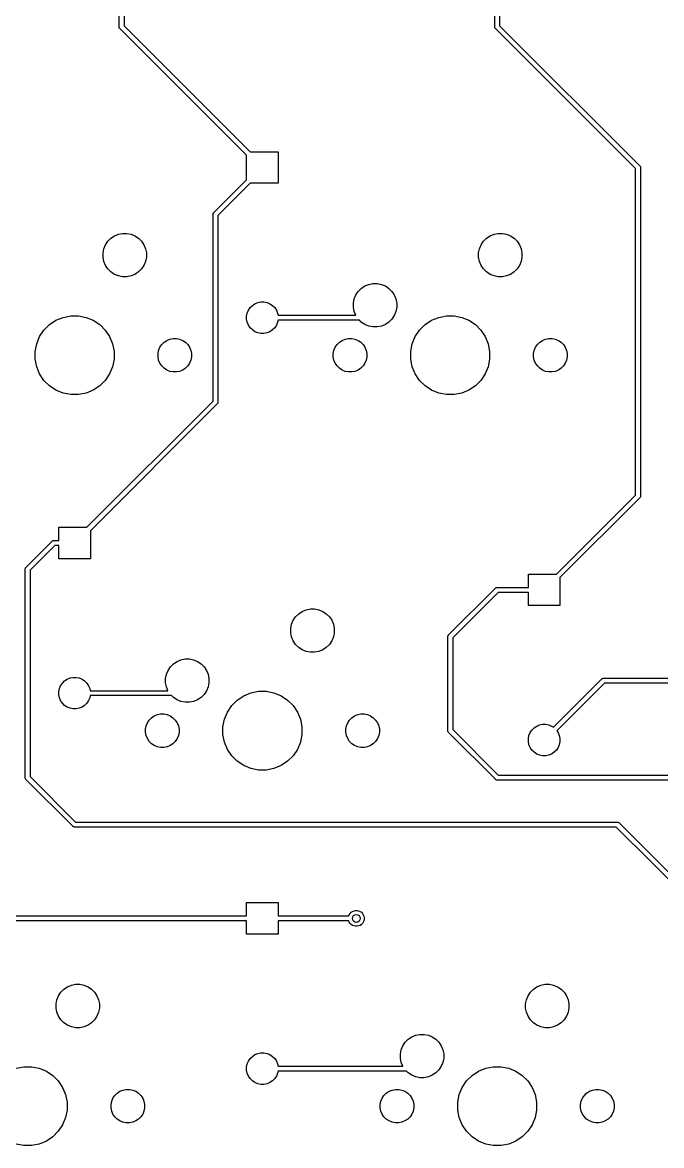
# Model space of a CAD drawing. Extents: x 0.4 to 33.6, y -21.6 to -0.4.
# Drawn here: x 9.083 to 10.359, y -5.235 to -2.991 of the extents above; entities that cross this region are included whole.
import ezdxf

# ---------------------------------------------------------------- set-up
doc = ezdxf.new("R2010")
doc.units = 0
doc.header["$MEASUREMENT"] = 0
doc.layers.add('BLACK', color=7, linetype='CONTINUOUS')

msp = doc.modelspace()

# ---------------------------------------------------------------- linework, layer by layer
at = {"layer": 'BLACK', "linetype": 'CONTINUOUS'}
for p, q in [((9.27633, -2.99976), (9.27633, -2.62524)), ((9.28617, -2.62704), (9.28617, -2.99796)), ((10.0263, -2.99976), (10.0263, -2.62524)), ((10.0362, -2.62704), (10.0362, -2.99796)), ((9.2763, -3), (9.27633, -2.99976)), ((9.2764, -3.00096), (9.2763, -3)), ((9.27668, -3.00189), (9.2764, -3.00096)), ((9.27714, -3.00275), (9.27668, -3.00189)), ((9.2776, -3.00331), (9.27714, -3.00275)), ((9.27775, -3.0035), (9.2776, -3.00331)), ((9.27794, -3.00365), (9.27775, -3.0035)), ((9.531, -3.25671), (9.27794, -3.00365)), ((9.28617, -2.99796), (9.53796, -3.24975)), ((10.0263, -3), (10.0263, -2.99976)), ((10.0264, -3.00096), (10.0263, -3)), ((10.0267, -3.00189), (10.0264, -3.00096)), ((10.0271, -3.00275), (10.0267, -3.00189)), ((10.0276, -3.00331), (10.0271, -3.00275)), ((10.0278, -3.0035), (10.0276, -3.00331)), ((10.0279, -3.00365), (10.0278, -3.0035)), ((10.3076, -3.28329), (10.0279, -3.00365)), ((10.0362, -2.99796), (10.3158, -3.2776)), ((9.53796, -3.24975), (9.594, -3.24975)), ((9.594, -3.24975), (9.594, -3.31275)), ((9.531, -3.30579), (9.531, -3.25671)), ((10.3076, -3.93546), (10.3076, -3.28329)), ((10.3158, -3.2776), (10.316, -3.27775)), ((10.316, -3.27775), (10.3162, -3.27794)), ((10.3162, -3.27794), (10.3162, -3.27794)), ((10.3162, -3.27794), (10.3166, -3.2785)), ((10.3166, -3.2785), (10.3171, -3.27936)), ((10.3171, -3.27936), (10.3174, -3.28029)), ((10.3174, -3.28029), (10.3174, -3.28101)), ((10.3174, -3.28101), (10.3174, -3.28101)), ((10.3174, -3.28101), (10.3174, -3.28125)), ((10.3174, -3.28125), (10.3174, -3.28149)), ((10.3174, -3.28149), (10.3174, -3.93726)), ((9.46544, -3.37135), (9.531, -3.30579)), ((9.53796, -3.31275), (9.47367, -3.37704)), ((9.594, -3.31275), (9.53796, -3.31275)), ((9.4638, -3.375), (9.4639, -3.37404)), ((9.46383, -3.37524), (9.4638, -3.375)), ((9.46383, -3.74796), (9.46383, -3.37524)), ((9.4639, -3.37404), (9.46418, -3.37311)), ((9.46418, -3.37311), (9.46464, -3.37225)), ((9.46464, -3.37225), (9.4651, -3.37169)), ((9.4651, -3.37169), (9.46525, -3.3715)), ((9.4651, -3.37169), (9.4651, -3.37169)), ((9.46525, -3.3715), (9.46544, -3.37135)), ((9.47367, -3.37704), (9.47367, -3.74976)), ((9.24912, -3.43574), (9.25386, -3.42864)), ((9.25386, -3.42864), (9.25989, -3.42261)), ((9.25989, -3.42261), (9.26699, -3.41787)), ((9.26699, -3.41787), (9.27487, -3.41461)), ((9.27487, -3.41461), (9.28323, -3.41294)), ((9.28323, -3.41294), (9.29177, -3.41294)), ((9.29177, -3.41294), (9.30013, -3.41461)), ((9.30013, -3.41461), (9.30801, -3.41787)), ((9.30801, -3.41787), (9.31511, -3.42261)), ((9.31511, -3.42261), (9.32114, -3.42864)), ((9.32114, -3.42864), (9.32588, -3.43574)), ((9.99912, -3.43574), (10.0039, -3.42864)), ((10.0039, -3.42864), (10.0099, -3.42261)), ((10.0099, -3.42261), (10.017, -3.41787)), ((10.017, -3.41787), (10.0249, -3.41461)), ((10.0249, -3.41461), (10.0332, -3.41294)), ((10.0332, -3.41294), (10.0418, -3.41294)), ((10.0418, -3.41294), (10.0501, -3.41461)), ((10.0501, -3.41461), (10.058, -3.41787)), ((10.058, -3.41787), (10.0651, -3.42261)), ((10.0651, -3.42261), (10.0711, -3.42864)), ((10.0711, -3.42864), (10.0759, -3.43574)), ((9.24419, -3.45198), (9.24586, -3.44362)), ((9.24419, -3.46052), (9.24419, -3.45198)), ((9.24586, -3.44362), (9.24912, -3.43574)), ((9.32588, -3.43574), (9.32914, -3.44362)), ((9.32914, -3.44362), (9.33081, -3.45198)), ((9.33081, -3.45198), (9.33081, -3.46052)), ((9.99419, -3.45198), (9.99586, -3.44362)), ((9.99419, -3.46052), (9.99419, -3.45198)), ((9.99586, -3.44362), (9.99912, -3.43574)), ((10.0759, -3.43574), (10.0791, -3.44362)), ((10.0791, -3.44362), (10.0808, -3.45198)), ((10.0808, -3.45198), (10.0808, -3.46052)), ((9.24586, -3.46888), (9.24419, -3.46052)), ((9.24912, -3.47676), (9.24586, -3.46888)), ((9.25386, -3.48386), (9.24912, -3.47676)), ((9.32588, -3.47676), (9.32114, -3.48386)), ((9.32914, -3.46888), (9.32588, -3.47676)), ((9.33081, -3.46052), (9.32914, -3.46888)), ((9.99586, -3.46888), (9.99419, -3.46052)), ((9.99912, -3.47676), (9.99586, -3.46888)), ((10.0039, -3.48386), (9.99912, -3.47676)), ((10.0759, -3.47676), (10.0711, -3.48386)), ((10.0791, -3.46888), (10.0759, -3.47676)), ((10.0808, -3.46052), (10.0791, -3.46888)), ((9.25989, -3.48989), (9.25386, -3.48386)), ((9.26699, -3.49463), (9.25989, -3.48989)), ((9.27487, -3.49789), (9.26699, -3.49463)), ((9.28323, -3.49956), (9.27487, -3.49789)), ((9.29177, -3.49956), (9.28323, -3.49956)), ((9.30013, -3.49789), (9.29177, -3.49956)), ((9.30801, -3.49463), (9.30013, -3.49789)), ((9.31511, -3.48989), (9.30801, -3.49463)), ((9.32114, -3.48386), (9.31511, -3.48989)), ((10.0099, -3.48989), (10.0039, -3.48386)), ((10.017, -3.49463), (10.0099, -3.48989)), ((10.0249, -3.49789), (10.017, -3.49463)), ((10.0332, -3.49956), (10.0249, -3.49789)), ((10.0418, -3.49956), (10.0332, -3.49956)), ((10.0501, -3.49789), (10.0418, -3.49956)), ((10.058, -3.49463), (10.0501, -3.49789)), ((10.0651, -3.48989), (10.058, -3.49463)), ((10.0711, -3.48386), (10.0651, -3.48989)), ((9.75989, -3.52261), (9.76699, -3.51787)), ((9.76699, -3.51787), (9.77487, -3.51461)), ((9.77487, -3.51461), (9.78323, -3.51294)), ((9.78323, -3.51294), (9.79177, -3.51294)), ((9.79177, -3.51294), (9.80013, -3.51461)), ((9.80013, -3.51461), (9.80801, -3.51787)), ((9.80801, -3.51787), (9.81511, -3.52261)), ((9.74419, -3.55198), (9.74586, -3.54362)), ((9.74586, -3.54362), (9.74912, -3.53574)), ((9.74912, -3.53574), (9.75386, -3.52864)), ((9.75386, -3.52864), (9.75989, -3.52261)), ((9.81511, -3.52261), (9.82114, -3.52864)), ((9.82114, -3.52864), (9.82588, -3.53574)), ((9.82588, -3.53574), (9.82914, -3.54362)), ((9.82914, -3.54362), (9.83081, -3.55198)), ((9.53221, -3.57206), (9.53459, -3.56633)), ((9.53459, -3.56633), (9.53804, -3.56117)), ((9.53804, -3.56117), (9.54242, -3.55679)), ((9.54242, -3.55679), (9.54758, -3.55334)), ((9.54758, -3.55334), (9.55331, -3.55096)), ((9.55331, -3.55096), (9.5594, -3.54975)), ((9.5594, -3.54975), (9.5656, -3.54975)), ((9.5656, -3.54975), (9.57169, -3.55096)), ((9.57169, -3.55096), (9.57742, -3.55334)), ((9.57742, -3.55334), (9.58258, -3.55679)), ((9.58258, -3.55679), (9.58696, -3.56117)), ((9.58696, -3.56117), (9.59041, -3.56633)), ((9.59041, -3.56633), (9.59279, -3.57206)), ((9.74419, -3.56052), (9.74419, -3.55198)), ((9.74586, -3.56888), (9.74419, -3.56052)), ((9.83081, -3.56052), (9.82914, -3.56888)), ((9.83081, -3.55198), (9.83081, -3.56052)), ((9.13731, -3.59509), (9.1502, -3.58647)), ((9.1502, -3.58647), (9.16453, -3.58054)), ((9.16453, -3.58054), (9.17974, -3.57751)), ((9.17974, -3.57751), (9.19526, -3.57751)), ((9.19526, -3.57751), (9.21047, -3.58054)), ((9.21047, -3.58054), (9.2248, -3.58647)), ((9.2248, -3.58647), (9.23769, -3.59509)), ((9.531, -3.57815), (9.53221, -3.57206)), ((9.531, -3.58435), (9.531, -3.57815)), ((9.53221, -3.59044), (9.531, -3.58435)), ((9.59279, -3.57206), (9.59363, -3.57633)), ((9.59363, -3.58617), (9.59279, -3.59044)), ((9.59363, -3.57633), (9.74894, -3.57633)), ((9.75618, -3.58617), (9.59363, -3.58617)), ((9.74894, -3.57633), (9.74586, -3.56888)), ((9.75989, -3.58989), (9.75618, -3.58617)), ((9.82114, -3.58386), (9.81511, -3.58989)), ((9.82588, -3.57676), (9.82114, -3.58386)), ((9.82914, -3.56888), (9.82588, -3.57676)), ((9.88731, -3.59509), (9.9002, -3.58647)), ((9.9002, -3.58647), (9.91453, -3.58054)), ((9.91453, -3.58054), (9.92974, -3.57751)), ((9.92974, -3.57751), (9.94526, -3.57751)), ((9.94526, -3.57751), (9.96047, -3.58054)), ((9.96047, -3.58054), (9.9748, -3.58647)), ((9.9748, -3.58647), (9.98769, -3.59509)), ((9.11772, -3.61895), (9.12634, -3.60606)), ((9.12634, -3.60606), (9.13731, -3.59509)), ((9.23769, -3.59509), (9.24866, -3.60606)), ((9.24866, -3.60606), (9.25728, -3.61895)), ((9.53459, -3.59617), (9.53221, -3.59044)), ((9.53804, -3.60133), (9.53459, -3.59617)), ((9.54242, -3.60571), (9.53804, -3.60133)), ((9.54758, -3.60916), (9.54242, -3.60571)), ((9.55331, -3.61154), (9.54758, -3.60916)), ((9.5594, -3.61275), (9.55331, -3.61154)), ((9.57169, -3.61154), (9.5656, -3.61275)), ((9.57742, -3.60916), (9.57169, -3.61154)), ((9.58258, -3.60571), (9.57742, -3.60916)), ((9.58696, -3.60133), (9.58258, -3.60571)), ((9.59041, -3.59617), (9.58696, -3.60133)), ((9.59279, -3.59044), (9.59041, -3.59617)), ((9.76699, -3.59463), (9.75989, -3.58989)), ((9.77487, -3.59789), (9.76699, -3.59463)), ((9.78323, -3.59956), (9.77487, -3.59789)), ((9.79177, -3.59956), (9.78323, -3.59956)), ((9.80013, -3.59789), (9.79177, -3.59956)), ((9.80801, -3.59463), (9.80013, -3.59789)), ((9.81511, -3.58989), (9.80801, -3.59463)), ((9.86772, -3.61895), (9.87634, -3.60606)), ((9.87634, -3.60606), (9.88731, -3.59509)), ((9.98769, -3.59509), (9.99866, -3.60606)), ((9.99866, -3.60606), (10.0073, -3.61895)), ((9.10876, -3.64849), (9.11179, -3.63328)), ((9.11179, -3.63328), (9.11772, -3.61895)), ((9.25728, -3.61895), (9.26321, -3.63328)), ((9.26321, -3.63328), (9.26624, -3.64849)), ((9.36151, -3.63492), (9.36617, -3.63026)), ((9.36617, -3.63026), (9.37165, -3.62659)), ((9.37165, -3.62659), (9.37774, -3.62407)), ((9.37774, -3.62407), (9.3842, -3.62279)), ((9.3842, -3.62279), (9.3908, -3.62279)), ((9.3908, -3.62279), (9.39726, -3.62407)), ((9.39726, -3.62407), (9.40335, -3.62659)), ((9.40335, -3.62659), (9.40883, -3.63026)), ((9.40883, -3.63026), (9.41349, -3.63492)), ((9.5656, -3.61275), (9.5594, -3.61275)), ((9.71151, -3.63492), (9.71617, -3.63026)), ((9.71617, -3.63026), (9.72165, -3.62659)), ((9.72165, -3.62659), (9.72774, -3.62407)), ((9.72774, -3.62407), (9.7342, -3.62279)), ((9.7342, -3.62279), (9.7408, -3.62279)), ((9.7408, -3.62279), (9.74726, -3.62407)), ((9.74726, -3.62407), (9.75335, -3.62659)), ((9.75335, -3.62659), (9.75883, -3.63026)), ((9.75883, -3.63026), (9.76349, -3.63492)), ((9.85876, -3.64849), (9.86179, -3.63328)), ((9.86179, -3.63328), (9.86772, -3.61895)), ((10.0073, -3.61895), (10.0132, -3.63328)), ((10.0132, -3.63328), (10.0162, -3.64849)), ((10.1115, -3.63492), (10.1162, -3.63026)), ((10.1162, -3.63026), (10.1216, -3.62659)), ((10.1216, -3.62659), (10.1277, -3.62407)), ((10.1277, -3.62407), (10.1342, -3.62279)), ((10.1342, -3.62279), (10.1408, -3.62279)), ((10.1408, -3.62279), (10.1473, -3.62407)), ((10.1473, -3.62407), (10.1534, -3.62659)), ((10.1534, -3.62659), (10.1588, -3.63026)), ((10.1588, -3.63026), (10.1635, -3.63492)), ((9.10876, -3.66401), (9.10876, -3.64849)), ((9.26624, -3.64849), (9.26624, -3.66401)), ((9.35404, -3.65295), (9.35532, -3.64649)), ((9.35404, -3.65955), (9.35404, -3.65295)), ((9.35532, -3.64649), (9.35784, -3.6404)), ((9.35784, -3.6404), (9.36151, -3.63492)), ((9.41349, -3.63492), (9.41716, -3.6404)), ((9.41716, -3.6404), (9.41968, -3.64649)), ((9.41968, -3.64649), (9.42096, -3.65295)), ((9.42096, -3.65295), (9.42096, -3.65955)), ((9.70404, -3.65295), (9.70532, -3.64649)), ((9.70404, -3.65955), (9.70404, -3.65295)), ((9.70532, -3.64649), (9.70784, -3.6404)), ((9.70784, -3.6404), (9.71151, -3.63492)), ((9.76349, -3.63492), (9.76716, -3.6404)), ((9.76716, -3.6404), (9.76968, -3.64649)), ((9.76968, -3.64649), (9.77096, -3.65295)), ((9.77096, -3.65295), (9.77096, -3.65955)), ((9.85876, -3.66401), (9.85876, -3.64849)), ((10.0162, -3.64849), (10.0162, -3.66401)), ((10.104, -3.65295), (10.1053, -3.64649)), ((10.104, -3.65955), (10.104, -3.65295)), ((10.1053, -3.64649), (10.1078, -3.6404)), ((10.1078, -3.6404), (10.1115, -3.63492)), ((10.1635, -3.63492), (10.1672, -3.6404)), ((10.1672, -3.6404), (10.1697, -3.64649)), ((10.1697, -3.64649), (10.171, -3.65295)), ((10.171, -3.65295), (10.171, -3.65955)), ((9.11179, -3.67922), (9.10876, -3.66401)), ((9.11772, -3.69355), (9.11179, -3.67922)), ((9.26321, -3.67922), (9.25728, -3.69355)), ((9.26624, -3.66401), (9.26321, -3.67922)), ((9.35532, -3.66601), (9.35404, -3.65955)), ((9.35784, -3.6721), (9.35532, -3.66601)), ((9.36151, -3.67758), (9.35784, -3.6721)), ((9.36617, -3.68224), (9.36151, -3.67758)), ((9.41349, -3.67758), (9.40883, -3.68224)), ((9.41716, -3.6721), (9.41349, -3.67758)), ((9.41968, -3.66601), (9.41716, -3.6721)), ((9.42096, -3.65955), (9.41968, -3.66601)), ((9.70532, -3.66601), (9.70404, -3.65955)), ((9.70784, -3.6721), (9.70532, -3.66601)), ((9.71151, -3.67758), (9.70784, -3.6721)), ((9.71617, -3.68224), (9.71151, -3.67758)), ((9.76349, -3.67758), (9.75883, -3.68224)), ((9.76716, -3.6721), (9.76349, -3.67758)), ((9.76968, -3.66601), (9.76716, -3.6721)), ((9.77096, -3.65955), (9.76968, -3.66601)), ((9.86179, -3.67922), (9.85876, -3.66401)), ((9.86772, -3.69355), (9.86179, -3.67922)), ((10.0132, -3.67922), (10.0073, -3.69355)), ((10.0162, -3.66401), (10.0132, -3.67922)), ((10.1053, -3.66601), (10.104, -3.65955)), ((10.1078, -3.6721), (10.1053, -3.66601)), ((10.1115, -3.67758), (10.1078, -3.6721)), ((10.1162, -3.68224), (10.1115, -3.67758)), ((10.1635, -3.67758), (10.1588, -3.68224)), ((10.1672, -3.6721), (10.1635, -3.67758)), ((10.1697, -3.66601), (10.1672, -3.6721)), ((10.171, -3.65955), (10.1697, -3.66601)), ((9.12634, -3.70644), (9.11772, -3.69355)), ((9.25728, -3.69355), (9.24866, -3.70644)), ((9.37165, -3.68591), (9.36617, -3.68224)), ((9.37774, -3.68843), (9.37165, -3.68591)), ((9.3842, -3.68971), (9.37774, -3.68843)), ((9.3908, -3.68971), (9.3842, -3.68971)), ((9.39726, -3.68843), (9.3908, -3.68971)), ((9.40335, -3.68591), (9.39726, -3.68843)), ((9.40883, -3.68224), (9.40335, -3.68591)), ((9.72165, -3.68591), (9.71617, -3.68224)), ((9.72774, -3.68843), (9.72165, -3.68591)), ((9.7342, -3.68971), (9.72774, -3.68843)), ((9.7408, -3.68971), (9.7342, -3.68971)), ((9.74726, -3.68843), (9.7408, -3.68971)), ((9.75335, -3.68591), (9.74726, -3.68843)), ((9.75883, -3.68224), (9.75335, -3.68591)), ((9.87634, -3.70644), (9.86772, -3.69355)), ((10.0073, -3.69355), (9.99866, -3.70644)), ((10.1216, -3.68591), (10.1162, -3.68224)), ((10.1277, -3.68843), (10.1216, -3.68591)), ((10.1342, -3.68971), (10.1277, -3.68843)), ((10.1408, -3.68971), (10.1342, -3.68971)), ((10.1473, -3.68843), (10.1408, -3.68971)), ((10.1534, -3.68591), (10.1473, -3.68843)), ((10.1588, -3.68224), (10.1534, -3.68591)), ((9.13731, -3.71741), (9.12634, -3.70644)), ((9.1502, -3.72603), (9.13731, -3.71741)), ((9.23769, -3.71741), (9.2248, -3.72603)), ((9.24866, -3.70644), (9.23769, -3.71741)), ((9.88731, -3.71741), (9.87634, -3.70644)), ((9.9002, -3.72603), (9.88731, -3.71741)), ((9.98769, -3.71741), (9.9748, -3.72603)), ((9.99866, -3.70644), (9.98769, -3.71741)), ((9.16453, -3.73196), (9.1502, -3.72603)), ((9.17974, -3.73499), (9.16453, -3.73196)), ((9.19526, -3.73499), (9.17974, -3.73499)), ((9.21047, -3.73196), (9.19526, -3.73499)), ((9.2248, -3.72603), (9.21047, -3.73196)), ((9.91453, -3.73196), (9.9002, -3.72603)), ((9.92974, -3.73499), (9.91453, -3.73196)), ((9.94526, -3.73499), (9.92974, -3.73499)), ((9.96047, -3.73196), (9.94526, -3.73499)), ((9.9748, -3.72603), (9.96047, -3.73196)), ((9.21204, -3.99975), (9.46383, -3.74796)), ((9.47206, -3.75365), (9.219, -4.00671)), ((9.47225, -3.7535), (9.47206, -3.75365)), ((9.4724, -3.75331), (9.47225, -3.7535)), ((9.47286, -3.75275), (9.4724, -3.75331)), ((9.4724, -3.75331), (9.4724, -3.75331)), ((9.47332, -3.75189), (9.47286, -3.75275)), ((9.4736, -3.75096), (9.47332, -3.75189)), ((9.47332, -3.75189), (9.47332, -3.75189)), ((9.47367, -3.75024), (9.4736, -3.75096)), ((9.47367, -3.74976), (9.47369, -3.75)), ((9.47369, -3.75), (9.47367, -3.75024)), ((9.47367, -3.75024), (9.47367, -3.75024)), ((10.1495, -4.0935), (10.3076, -3.93546)), ((10.3158, -3.94115), (10.1565, -4.10046)), ((10.316, -3.941), (10.3158, -3.94115)), ((10.3162, -3.94081), (10.316, -3.941)), ((10.3166, -3.94025), (10.3162, -3.94081)), ((10.3162, -3.94081), (10.3162, -3.94081)), ((10.3171, -3.93939), (10.3166, -3.94025)), ((10.3174, -3.93846), (10.3171, -3.93939)), ((10.3174, -3.93726), (10.3174, -3.9375)), ((10.3174, -3.9375), (10.3174, -3.93774)), ((10.3174, -3.93774), (10.3174, -3.93774)), ((10.3174, -3.93774), (10.3174, -3.93846)), ((9.156, -4.02633), (9.156, -3.99975)), ((9.156, -3.99975), (9.21204, -3.99975)), ((9.219, -4.00671), (9.219, -4.06275)), ((9.09044, -4.08001), (9.14251, -4.02794)), ((9.1482, -4.03617), (9.09867, -4.0857)), ((9.14251, -4.02794), (9.14266, -4.02775)), ((9.14266, -4.02775), (9.14285, -4.0276)), ((9.14285, -4.0276), (9.14341, -4.02714)), ((9.14341, -4.02714), (9.14427, -4.02668)), ((9.14427, -4.02668), (9.14435, -4.02666)), ((9.14435, -4.02666), (9.1452, -4.0264)), ((9.1452, -4.0264), (9.14592, -4.02633)), ((9.14592, -4.02633), (9.14616, -4.0263)), ((9.14592, -4.02633), (9.14592, -4.02633)), ((9.14616, -4.0263), (9.1464, -4.02633)), ((9.1464, -4.02633), (9.156, -4.02633)), ((9.156, -4.03617), (9.1482, -4.03617)), ((9.156, -4.06275), (9.156, -4.03617)), ((9.0888, -4.08366), (9.0889, -4.0827)), ((9.0889, -4.0827), (9.08918, -4.08177)), ((9.08918, -4.08177), (9.08964, -4.08091)), ((9.08964, -4.08091), (9.0901, -4.08035)), ((9.0901, -4.08035), (9.09025, -4.08016)), ((9.0901, -4.08035), (9.0901, -4.08035)), ((9.09025, -4.08016), (9.09044, -4.08001)), ((9.219, -4.06275), (9.156, -4.06275)), ((9.08883, -4.0839), (9.0888, -4.08366)), ((9.08883, -4.49976), (9.08883, -4.0839)), ((9.09867, -4.0857), (9.09867, -4.49796)), ((10.0935, -4.12008), (10.0935, -4.0935)), ((10.0935, -4.0935), (10.1495, -4.0935)), ((10.1565, -4.10046), (10.1565, -4.1565)), ((9.93419, -4.2151), (10.0276, -4.12169)), ((10.0276, -4.12169), (10.0278, -4.1215)), ((10.0278, -4.1215), (10.0279, -4.12135)), ((10.0279, -4.12135), (10.0285, -4.12089)), ((10.0285, -4.12089), (10.0294, -4.12043)), ((10.0294, -4.12041), (10.0303, -4.12015)), ((10.0294, -4.12043), (10.0294, -4.12041)), ((10.0303, -4.12015), (10.031, -4.12008)), ((10.031, -4.12008), (10.0312, -4.12005)), ((10.031, -4.12008), (10.031, -4.12008)), ((10.0312, -4.12005), (10.0315, -4.12008)), ((10.0315, -4.12008), (10.0935, -4.12008)), ((10.0333, -4.12992), (9.94242, -4.22079)), ((10.0935, -4.12992), (10.0333, -4.12992)), ((10.0935, -4.1565), (10.0935, -4.12992)), ((9.62886, -4.17864), (9.63489, -4.17261)), ((9.63489, -4.17261), (9.64199, -4.16787)), ((9.64199, -4.16787), (9.64987, -4.16461)), ((9.64987, -4.16461), (9.65823, -4.16294)), ((9.65823, -4.16294), (9.66677, -4.16294)), ((9.66677, -4.16294), (9.67513, -4.16461)), ((9.67513, -4.16461), (9.68301, -4.16787)), ((9.68301, -4.16787), (9.69011, -4.17261)), ((9.69011, -4.17261), (9.69614, -4.17864)), ((10.1565, -4.1565), (10.0935, -4.1565)), ((9.61919, -4.20198), (9.62086, -4.19362)), ((9.62086, -4.19362), (9.62412, -4.18574)), ((9.62412, -4.18574), (9.62886, -4.17864)), ((9.69614, -4.17864), (9.70088, -4.18574)), ((9.70088, -4.18574), (9.70414, -4.19362)), ((9.70414, -4.19362), (9.70581, -4.20198)), ((9.61919, -4.21052), (9.61919, -4.20198)), ((9.62086, -4.21888), (9.61919, -4.21052)), ((9.70581, -4.21052), (9.70414, -4.21888)), ((9.70581, -4.20198), (9.70581, -4.21052)), ((9.93255, -4.21875), (9.93265, -4.21779)), ((9.93265, -4.21779), (9.93293, -4.21686)), ((9.93293, -4.21686), (9.93339, -4.216)), ((9.93339, -4.216), (9.93385, -4.21544)), ((9.93385, -4.21544), (9.934, -4.21525)), ((9.93385, -4.21544), (9.93385, -4.21544)), ((9.934, -4.21525), (9.93419, -4.2151)), ((9.62412, -4.22676), (9.62086, -4.21888)), ((9.62886, -4.23386), (9.62412, -4.22676)), ((9.63489, -4.23989), (9.62886, -4.23386)), ((9.64199, -4.24463), (9.63489, -4.23989)), ((9.69011, -4.23989), (9.68301, -4.24463)), ((9.69614, -4.23386), (9.69011, -4.23989)), ((9.70088, -4.22676), (9.69614, -4.23386)), ((9.70414, -4.21888), (9.70088, -4.22676)), ((9.93258, -4.21899), (9.93255, -4.21875)), ((9.93258, -4.40601), (9.93258, -4.21899)), ((9.94242, -4.22079), (9.94242, -4.40421)), ((9.64987, -4.24789), (9.64199, -4.24463)), ((9.65823, -4.24956), (9.64987, -4.24789)), ((9.66677, -4.24956), (9.65823, -4.24956)), ((9.67513, -4.24789), (9.66677, -4.24956)), ((9.68301, -4.24463), (9.67513, -4.24789)), ((9.37412, -4.28574), (9.37886, -4.27864)), ((9.37886, -4.27864), (9.38489, -4.27261)), ((9.38489, -4.27261), (9.39199, -4.26787)), ((9.39199, -4.26787), (9.39987, -4.26461)), ((9.39987, -4.26461), (9.40823, -4.26294)), ((9.40823, -4.26294), (9.41677, -4.26294)), ((9.41677, -4.26294), (9.42513, -4.26461)), ((9.42513, -4.26461), (9.43301, -4.26787)), ((9.43301, -4.26787), (9.44011, -4.27261)), ((9.44011, -4.27261), (9.44614, -4.27864)), ((9.44614, -4.27864), (9.45088, -4.28574)), ((9.16304, -4.31117), (9.16742, -4.30679)), ((9.16742, -4.30679), (9.17258, -4.30334)), ((9.17258, -4.30334), (9.17831, -4.30096)), ((9.17831, -4.30096), (9.1844, -4.29975)), ((9.1844, -4.29975), (9.1906, -4.29975)), ((9.1906, -4.29975), (9.19669, -4.30096)), ((9.19669, -4.30096), (9.20242, -4.30334)), ((9.20242, -4.30334), (9.20758, -4.30679)), ((9.20758, -4.30679), (9.21196, -4.31117)), ((9.36919, -4.30198), (9.37086, -4.29362)), ((9.36919, -4.31052), (9.36919, -4.30198)), ((9.37086, -4.29362), (9.37412, -4.28574)), ((9.45088, -4.28574), (9.45414, -4.29362)), ((9.45414, -4.29362), (9.45581, -4.30198)), ((9.45581, -4.30198), (9.45581, -4.31052)), ((10.1435, -4.3995), (10.2401, -4.30294)), ((10.2401, -4.30294), (10.2403, -4.30275)), ((10.2403, -4.30275), (10.2404, -4.3026)), ((10.2404, -4.3026), (10.241, -4.30214)), ((10.241, -4.30214), (10.2419, -4.30168)), ((10.2419, -4.30168), (10.2428, -4.3014)), ((10.2428, -4.3014), (10.2435, -4.30133)), ((10.2435, -4.30133), (10.2438, -4.30131)), ((10.2435, -4.30133), (10.2435, -4.30133)), ((10.2438, -4.30131), (10.244, -4.30133)), ((10.244, -4.30133), (10.4006, -4.30133)), ((9.156, -4.32815), (9.15721, -4.32206)), ((9.156, -4.33435), (9.156, -4.32815)), ((9.15721, -4.32206), (9.15959, -4.31633)), ((9.15959, -4.31633), (9.16304, -4.31117)), ((9.21196, -4.31117), (9.21541, -4.31633)), ((9.21541, -4.31633), (9.21779, -4.32206)), ((9.21779, -4.32206), (9.21863, -4.32633)), ((9.21863, -4.32633), (9.37394, -4.32633)), ((9.37086, -4.31888), (9.36919, -4.31052)), ((9.37394, -4.32633), (9.37086, -4.31888)), ((9.45088, -4.32676), (9.44614, -4.33386)), ((9.45414, -4.31888), (9.45088, -4.32676)), ((9.45581, -4.31052), (9.45414, -4.31888)), ((9.53953, -4.33054), (9.55474, -4.32751)), ((9.55474, -4.32751), (9.57026, -4.32751)), ((9.57026, -4.32751), (9.58547, -4.33054)), ((10.2458, -4.31117), (10.1505, -4.40646)), ((10.4006, -4.31117), (10.2458, -4.31117)), ((9.15721, -4.34044), (9.156, -4.33435)), ((9.15959, -4.34617), (9.15721, -4.34044)), ((9.16304, -4.35133), (9.15959, -4.34617)), ((9.16742, -4.35571), (9.16304, -4.35133)), ((9.21196, -4.35133), (9.20758, -4.35571)), ((9.21541, -4.34617), (9.21196, -4.35133)), ((9.21779, -4.34044), (9.21541, -4.34617)), ((9.21863, -4.33617), (9.21779, -4.34044)), ((9.38118, -4.33617), (9.21863, -4.33617)), ((9.38489, -4.33989), (9.38118, -4.33617)), ((9.39199, -4.34463), (9.38489, -4.33989)), ((9.39987, -4.34789), (9.39199, -4.34463)), ((9.40823, -4.34956), (9.39987, -4.34789)), ((9.41677, -4.34956), (9.40823, -4.34956)), ((9.42513, -4.34789), (9.41677, -4.34956)), ((9.43301, -4.34463), (9.42513, -4.34789)), ((9.44011, -4.33989), (9.43301, -4.34463)), ((9.44614, -4.33386), (9.44011, -4.33989)), ((9.50134, -4.35606), (9.51231, -4.34509)), ((9.51231, -4.34509), (9.5252, -4.33647)), ((9.5252, -4.33647), (9.53953, -4.33054)), ((9.58547, -4.33054), (9.5998, -4.33647)), ((9.5998, -4.33647), (9.61269, -4.34509)), ((9.61269, -4.34509), (9.62366, -4.35606)), ((9.17258, -4.35916), (9.16742, -4.35571)), ((9.17831, -4.36154), (9.17258, -4.35916)), ((9.1844, -4.36275), (9.17831, -4.36154)), ((9.1906, -4.36275), (9.1844, -4.36275)), ((9.19669, -4.36154), (9.1906, -4.36275)), ((9.20242, -4.35916), (9.19669, -4.36154)), ((9.20758, -4.35571), (9.20242, -4.35916)), ((9.34665, -4.37659), (9.35274, -4.37407)), ((9.35274, -4.37407), (9.3592, -4.37279)), ((9.3592, -4.37279), (9.3658, -4.37279)), ((9.3658, -4.37279), (9.37226, -4.37407)), ((9.37226, -4.37407), (9.37835, -4.37659)), ((9.48679, -4.38328), (9.49272, -4.36895)), ((9.49272, -4.36895), (9.50134, -4.35606)), ((9.62366, -4.35606), (9.63228, -4.36895)), ((9.63228, -4.36895), (9.63821, -4.38328)), ((9.74665, -4.37659), (9.75274, -4.37407)), ((9.75274, -4.37407), (9.7592, -4.37279)), ((9.7592, -4.37279), (9.7658, -4.37279)), ((9.7658, -4.37279), (9.77226, -4.37407)), ((9.77226, -4.37407), (9.77835, -4.37659)), ((9.32904, -4.40295), (9.33032, -4.39649)), ((9.33032, -4.39649), (9.33284, -4.3904)), ((9.33284, -4.3904), (9.33651, -4.38492)), ((9.33651, -4.38492), (9.34117, -4.38026)), ((9.34117, -4.38026), (9.34665, -4.37659)), ((9.37835, -4.37659), (9.38383, -4.38026)), ((9.38383, -4.38026), (9.38849, -4.38492)), ((9.38849, -4.38492), (9.39216, -4.3904)), ((9.39216, -4.3904), (9.39468, -4.39649)), ((9.39468, -4.39649), (9.39596, -4.40295)), ((9.48376, -4.39849), (9.48679, -4.38328)), ((9.63821, -4.38328), (9.64124, -4.39849)), ((9.72904, -4.40295), (9.73032, -4.39649)), ((9.73032, -4.39649), (9.73284, -4.3904)), ((9.73284, -4.3904), (9.73651, -4.38492)), ((9.73651, -4.38492), (9.74117, -4.38026)), ((9.74117, -4.38026), (9.74665, -4.37659)), ((9.77835, -4.37659), (9.78383, -4.38026)), ((9.78383, -4.38026), (9.78849, -4.38492)), ((9.78849, -4.38492), (9.79216, -4.3904)), ((9.79216, -4.3904), (9.79468, -4.39649)), ((9.79468, -4.39649), (9.79596, -4.40295)), ((10.1049, -4.40054), (10.1101, -4.39709)), ((10.1101, -4.39709), (10.1158, -4.39471)), ((10.1158, -4.39471), (10.1219, -4.3935)), ((10.1219, -4.3935), (10.1281, -4.3935)), ((10.1281, -4.3935), (10.1342, -4.39471)), ((10.1342, -4.39471), (10.1399, -4.39709)), ((10.1399, -4.39709), (10.1435, -4.3995)), ((9.32904, -4.40955), (9.32904, -4.40295)), ((9.33032, -4.41601), (9.32904, -4.40955)), ((9.33284, -4.4221), (9.33032, -4.41601)), ((9.39468, -4.41601), (9.39216, -4.4221)), ((9.39596, -4.40955), (9.39468, -4.41601)), ((9.39596, -4.40295), (9.39596, -4.40955)), ((9.48376, -4.41401), (9.48376, -4.39849)), ((9.48679, -4.42922), (9.48376, -4.41401)), ((9.64124, -4.41401), (9.63821, -4.42922)), ((9.64124, -4.39849), (9.64124, -4.41401)), ((9.72904, -4.40955), (9.72904, -4.40295)), ((9.73032, -4.41601), (9.72904, -4.40955)), ((9.73284, -4.4221), (9.73032, -4.41601)), ((9.79468, -4.41601), (9.79216, -4.4221)), ((9.79596, -4.40955), (9.79468, -4.41601)), ((9.79596, -4.40295), (9.79596, -4.40955)), ((9.93255, -4.40625), (9.93258, -4.40601)), ((9.93258, -4.40649), (9.93255, -4.40625)), ((9.93265, -4.40721), (9.93258, -4.40649)), ((9.93258, -4.40649), (9.93258, -4.40649)), ((9.93293, -4.40814), (9.93265, -4.40721)), ((9.93339, -4.409), (9.93293, -4.40814)), ((9.934, -4.40975), (9.93339, -4.409)), ((9.93419, -4.4099), (9.934, -4.40975)), ((10.0276, -4.50331), (9.93419, -4.4099)), ((9.94242, -4.40421), (10.0333, -4.49508)), ((10.0935, -4.4219), (10.0947, -4.41581)), ((10.0947, -4.41581), (10.0971, -4.41008)), ((10.0971, -4.41008), (10.1005, -4.40492)), ((10.1005, -4.40492), (10.1049, -4.40054)), ((10.1505, -4.40646), (10.1529, -4.41008)), ((10.1529, -4.41008), (10.1553, -4.41581)), ((10.1553, -4.41581), (10.1565, -4.4219)), ((9.33651, -4.42758), (9.33284, -4.4221)), ((9.34117, -4.43224), (9.33651, -4.42758)), ((9.34665, -4.43591), (9.34117, -4.43224)), ((9.35274, -4.43843), (9.34665, -4.43591)), ((9.3592, -4.43971), (9.35274, -4.43843)), ((9.3658, -4.43971), (9.3592, -4.43971)), ((9.37226, -4.43843), (9.3658, -4.43971)), ((9.37835, -4.43591), (9.37226, -4.43843)), ((9.38383, -4.43224), (9.37835, -4.43591)), ((9.38849, -4.42758), (9.38383, -4.43224)), ((9.39216, -4.4221), (9.38849, -4.42758)), ((9.49272, -4.44355), (9.48679, -4.42922)), ((9.63821, -4.42922), (9.63228, -4.44355)), ((9.73651, -4.42758), (9.73284, -4.4221)), ((9.74117, -4.43224), (9.73651, -4.42758)), ((9.74665, -4.43591), (9.74117, -4.43224)), ((9.75274, -4.43843), (9.74665, -4.43591)), ((9.7592, -4.43971), (9.75274, -4.43843)), ((9.7658, -4.43971), (9.7592, -4.43971)), ((9.77226, -4.43843), (9.7658, -4.43971)), ((9.77835, -4.43591), (9.77226, -4.43843)), ((9.78383, -4.43224), (9.77835, -4.43591)), ((9.78849, -4.42758), (9.78383, -4.43224)), ((9.79216, -4.4221), (9.78849, -4.42758)), ((10.0935, -4.4281), (10.0935, -4.4219)), ((10.0947, -4.43419), (10.0935, -4.4281)), ((10.0971, -4.43992), (10.0947, -4.43419)), ((10.1005, -4.44508), (10.0971, -4.43992)), ((10.1529, -4.43992), (10.1495, -4.44508)), ((10.1553, -4.43419), (10.1529, -4.43992)), ((10.1565, -4.4281), (10.1553, -4.43419)), ((10.1565, -4.4219), (10.1565, -4.4281)), ((9.50134, -4.45644), (9.49272, -4.44355)), ((9.51231, -4.46741), (9.50134, -4.45644)), ((9.62366, -4.45644), (9.61269, -4.46741)), ((9.63228, -4.44355), (9.62366, -4.45644)), ((10.1049, -4.44946), (10.1005, -4.44508)), ((10.1101, -4.45291), (10.1049, -4.44946)), ((10.1158, -4.45529), (10.1101, -4.45291)), ((10.1219, -4.4565), (10.1158, -4.45529)), ((10.1281, -4.4565), (10.1219, -4.4565)), ((10.1342, -4.45529), (10.1281, -4.4565)), ((10.1399, -4.45291), (10.1342, -4.45529)), ((10.1451, -4.44946), (10.1399, -4.45291)), ((10.1495, -4.44508), (10.1451, -4.44946)), ((9.5252, -4.47603), (9.51231, -4.46741)), ((9.53953, -4.48196), (9.5252, -4.47603)), ((9.55474, -4.48499), (9.53953, -4.48196)), ((9.57026, -4.48499), (9.55474, -4.48499)), ((9.58547, -4.48196), (9.57026, -4.48499)), ((9.5998, -4.47603), (9.58547, -4.48196)), ((9.61269, -4.46741), (9.5998, -4.47603)), ((9.0888, -4.5), (9.08883, -4.49976)), ((9.08883, -4.50024), (9.0888, -4.5)), ((9.0889, -4.50096), (9.08883, -4.50024)), ((9.08883, -4.50024), (9.08883, -4.50024)), ((9.08918, -4.50189), (9.0889, -4.50096)), ((9.08964, -4.50275), (9.08918, -4.50189)), ((9.09025, -4.5035), (9.08964, -4.50275)), ((9.09044, -4.50365), (9.09025, -4.5035)), ((9.18385, -4.59706), (9.09044, -4.50365)), ((9.09867, -4.49796), (9.18954, -4.58883)), ((10.0278, -4.5035), (10.0276, -4.50331)), ((10.0279, -4.50365), (10.0278, -4.5035)), ((10.0285, -4.50411), (10.0279, -4.50365)), ((10.0294, -4.50457), (10.0285, -4.50411)), ((10.0303, -4.50485), (10.0294, -4.50457)), ((10.031, -4.50492), (10.0303, -4.50485)), ((10.0312, -4.50495), (10.031, -4.50492)), ((10.031, -4.50492), (10.031, -4.50492)), ((10.0315, -4.50492), (10.0312, -4.50495)), ((11.0081, -4.50492), (10.0315, -4.50492)), ((10.0333, -4.49508), (11.0098, -4.49508)), ((9.184, -4.59725), (9.18385, -4.59706)), ((9.18419, -4.5974), (9.184, -4.59725)), ((9.18475, -4.59786), (9.18419, -4.5974)), ((9.18561, -4.59832), (9.18475, -4.59786)), ((9.18654, -4.5986), (9.18561, -4.59832)), ((9.18726, -4.59867), (9.18654, -4.5986)), ((9.1875, -4.5987), (9.18726, -4.59867)), ((9.18726, -4.59867), (9.18726, -4.59867)), ((9.18774, -4.59867), (9.1875, -4.5987)), ((10.2691, -4.59867), (9.18774, -4.59867)), ((9.18954, -4.58883), (10.2709, -4.58883)), ((10.7363, -5.06581), (10.2691, -4.59867)), ((10.2709, -4.58883), (10.2712, -4.5888)), ((10.2712, -4.5888), (10.2714, -4.58883)), ((10.2714, -4.58883), (10.2714, -4.58883)), ((10.2714, -4.58883), (10.2721, -4.5889)), ((10.2721, -4.5889), (10.2731, -4.58918)), ((10.2731, -4.58918), (10.2739, -4.58964)), ((10.2739, -4.58964), (10.2747, -4.59025)), ((10.2747, -4.59025), (10.2748, -4.59044)), ((10.2748, -4.59044), (10.7419, -5.05758)), ((9.531, -4.77633), (9.531, -4.74975)), ((9.531, -4.74975), (9.594, -4.74975)), ((9.594, -4.74975), (9.594, -4.77633)), ((8.90829, -4.77633), (9.531, -4.77633)), ((9.594, -4.77633), (9.73499, -4.77633)), ((9.73499, -4.77633), (9.73604, -4.77379)), ((9.73604, -4.77379), (9.73777, -4.77121)), ((9.73777, -4.77121), (9.73996, -4.76902)), ((9.73996, -4.76902), (9.74254, -4.76729)), ((9.74254, -4.76729), (9.74541, -4.76611)), ((9.74541, -4.76611), (9.74845, -4.7655)), ((9.74845, -4.7655), (9.75155, -4.7655)), ((9.75155, -4.7655), (9.75459, -4.76611)), ((9.75459, -4.76611), (9.75746, -4.76729)), ((9.75746, -4.76729), (9.76004, -4.76902)), ((9.76004, -4.76902), (9.76223, -4.77121)), ((9.76223, -4.77121), (9.76396, -4.77379)), ((9.76396, -4.77379), (9.76514, -4.77666)), ((9.76514, -4.77666), (9.76575, -4.7797)), ((9.531, -4.78617), (8.90649, -4.78617)), ((9.531, -4.81275), (9.531, -4.78617)), ((9.73499, -4.78617), (9.594, -4.78617)), ((9.594, -4.78617), (9.594, -4.81275)), ((9.73604, -4.78871), (9.73499, -4.78617)), ((9.73777, -4.79129), (9.73604, -4.78871)), ((9.73996, -4.79348), (9.73777, -4.79129)), ((9.74254, -4.79521), (9.73996, -4.79348)), ((9.74541, -4.79639), (9.74254, -4.79521)), ((9.74845, -4.797), (9.74541, -4.79639)), ((9.75155, -4.797), (9.74845, -4.797)), ((9.75459, -4.79639), (9.75155, -4.797)), ((9.75746, -4.79521), (9.75459, -4.79639)), ((9.76004, -4.79348), (9.75746, -4.79521)), ((9.76223, -4.79129), (9.76004, -4.79348)), ((9.76396, -4.78871), (9.76223, -4.79129)), ((9.76514, -4.78584), (9.76396, -4.78871)), ((9.76575, -4.7828), (9.76514, -4.78584)), ((9.76575, -4.7797), (9.76575, -4.7828)), ((9.594, -4.81275), (9.531, -4.81275)), ((9.18112, -4.91461), (9.18948, -4.91294)), ((9.18948, -4.91294), (9.19802, -4.91294)), ((9.19802, -4.91294), (9.20638, -4.91461)), ((10.1186, -4.91461), (10.127, -4.91294)), ((10.127, -4.91294), (10.1355, -4.91294)), ((10.1355, -4.91294), (10.1439, -4.91461)), ((9.15537, -4.93574), (9.16011, -4.92864)), ((9.16011, -4.92864), (9.16614, -4.92261)), ((9.16614, -4.92261), (9.17324, -4.91787)), ((9.17324, -4.91787), (9.18112, -4.91461)), ((9.20638, -4.91461), (9.21426, -4.91787)), ((9.21426, -4.91787), (9.22136, -4.92261)), ((9.22136, -4.92261), (9.22739, -4.92864)), ((9.22739, -4.92864), (9.23213, -4.93574)), ((10.0929, -4.93574), (10.0976, -4.92864)), ((10.0976, -4.92864), (10.1036, -4.92261)), ((10.1036, -4.92261), (10.1107, -4.91787)), ((10.1107, -4.91787), (10.1186, -4.91461)), ((10.1439, -4.91461), (10.1518, -4.91787)), ((10.1518, -4.91787), (10.1589, -4.92261)), ((10.1589, -4.92261), (10.1649, -4.92864)), ((10.1649, -4.92864), (10.1696, -4.93574)), ((9.15044, -4.95198), (9.15211, -4.94362)), ((9.15044, -4.96052), (9.15044, -4.95198)), ((9.15211, -4.94362), (9.15537, -4.93574)), ((9.23213, -4.93574), (9.23539, -4.94362)), ((9.23539, -4.94362), (9.23706, -4.95198)), ((9.23706, -4.95198), (9.23706, -4.96052)), ((10.0879, -4.95198), (10.0896, -4.94362)), ((10.0879, -4.96052), (10.0879, -4.95198)), ((10.0896, -4.94362), (10.0929, -4.93574)), ((10.1696, -4.93574), (10.1729, -4.94362)), ((10.1729, -4.94362), (10.1746, -4.95198)), ((10.1746, -4.95198), (10.1746, -4.96052)), ((9.15211, -4.96888), (9.15044, -4.96052)), ((9.15537, -4.97676), (9.15211, -4.96888)), ((9.16011, -4.98386), (9.15537, -4.97676)), ((9.23213, -4.97676), (9.22739, -4.98386)), ((9.23539, -4.96888), (9.23213, -4.97676)), ((9.23706, -4.96052), (9.23539, -4.96888)), ((10.0896, -4.96888), (10.0879, -4.96052)), ((10.0929, -4.97676), (10.0896, -4.96888)), ((10.0976, -4.98386), (10.0929, -4.97676)), ((10.1696, -4.97676), (10.1649, -4.98386)), ((10.1729, -4.96888), (10.1696, -4.97676)), ((10.1746, -4.96052), (10.1729, -4.96888)), ((9.16614, -4.98989), (9.16011, -4.98386)), ((9.17324, -4.99463), (9.16614, -4.98989)), ((9.18112, -4.99789), (9.17324, -4.99463)), ((9.18948, -4.99956), (9.18112, -4.99789)), ((9.19802, -4.99956), (9.18948, -4.99956)), ((9.20638, -4.99789), (9.19802, -4.99956)), ((9.21426, -4.99463), (9.20638, -4.99789)), ((9.22136, -4.98989), (9.21426, -4.99463)), ((9.22739, -4.98386), (9.22136, -4.98989)), ((10.1036, -4.98989), (10.0976, -4.98386)), ((10.1107, -4.99463), (10.1036, -4.98989)), ((10.1186, -4.99789), (10.1107, -4.99463)), ((10.127, -4.99956), (10.1186, -4.99789)), ((10.1355, -4.99956), (10.127, -4.99956)), ((10.1439, -4.99789), (10.1355, -4.99956)), ((10.1518, -4.99463), (10.1439, -4.99789)), ((10.1589, -4.98989), (10.1518, -4.99463)), ((10.1649, -4.98386), (10.1589, -4.98989)), ((9.84761, -5.02864), (9.85364, -5.02261)), ((9.85364, -5.02261), (9.86074, -5.01787)), ((9.86074, -5.01787), (9.86862, -5.01461)), ((9.86862, -5.01461), (9.87698, -5.01294)), ((9.87698, -5.01294), (9.88552, -5.01294)), ((9.88552, -5.01294), (9.89388, -5.01461)), ((9.89388, -5.01461), (9.90176, -5.01787)), ((9.90176, -5.01787), (9.90886, -5.02261)), ((9.90886, -5.02261), (9.91489, -5.02864)), ((9.83794, -5.05198), (9.83961, -5.04362)), ((9.83961, -5.04362), (9.84287, -5.03574)), ((9.84287, -5.03574), (9.84761, -5.02864)), ((9.91489, -5.02864), (9.91963, -5.03574)), ((9.91963, -5.03574), (9.92289, -5.04362)), ((9.92289, -5.04362), (9.92456, -5.05198)), ((9.53221, -5.07206), (9.53459, -5.06633)), ((9.53459, -5.06633), (9.53804, -5.06117)), ((9.53804, -5.06117), (9.54242, -5.05679)), ((9.54242, -5.05679), (9.54758, -5.05334)), ((9.54758, -5.05334), (9.55331, -5.05096)), ((9.55331, -5.05096), (9.5594, -5.04975)), ((9.5594, -5.04975), (9.5656, -5.04975)), ((9.5656, -5.04975), (9.57169, -5.05096)), ((9.57169, -5.05096), (9.57742, -5.05334)), ((9.57742, -5.05334), (9.58258, -5.05679)), ((9.58258, -5.05679), (9.58696, -5.06117)), ((9.58696, -5.06117), (9.59041, -5.06633)), ((9.59041, -5.06633), (9.59279, -5.07206)), ((9.83794, -5.06052), (9.83794, -5.05198)), ((9.83961, -5.06888), (9.83794, -5.06052)), ((9.84269, -5.07633), (9.83961, -5.06888)), ((9.92289, -5.06888), (9.91963, -5.07676)), ((9.92456, -5.06052), (9.92289, -5.06888)), ((9.92456, -5.05198), (9.92456, -5.06052)), ((9.07078, -5.08054), (9.08599, -5.07751)), ((9.08599, -5.07751), (9.10151, -5.07751)), ((9.10151, -5.07751), (9.11672, -5.08054)), ((9.11672, -5.08054), (9.13105, -5.08647)), ((9.13105, -5.08647), (9.14394, -5.09509)), ((9.531, -5.07815), (9.53221, -5.07206)), ((9.531, -5.08435), (9.531, -5.07815)), ((9.53221, -5.09044), (9.531, -5.08435)), ((9.53459, -5.09617), (9.53221, -5.09044)), ((9.59279, -5.09044), (9.59041, -5.09617)), ((9.59279, -5.07206), (9.59363, -5.07633)), ((9.59363, -5.08617), (9.59279, -5.09044)), ((9.59363, -5.07633), (9.84269, -5.07633)), ((9.84993, -5.08617), (9.59363, -5.08617)), ((9.85364, -5.08989), (9.84993, -5.08617)), ((9.86074, -5.09463), (9.85364, -5.08989)), ((9.90886, -5.08989), (9.90176, -5.09463)), ((9.91489, -5.08386), (9.90886, -5.08989)), ((9.91963, -5.07676), (9.91489, -5.08386)), ((9.98106, -5.09509), (9.99395, -5.08647)), ((9.99395, -5.08647), (10.0083, -5.08054)), ((10.0083, -5.08054), (10.0235, -5.07751)), ((10.0235, -5.07751), (10.039, -5.07751)), ((10.039, -5.07751), (10.0542, -5.08054)), ((10.0542, -5.08054), (10.0685, -5.08647)), ((10.0685, -5.08647), (10.0814, -5.09509)), ((9.14394, -5.09509), (9.15491, -5.10606)), ((9.15491, -5.10606), (9.16353, -5.11895)), ((9.53804, -5.10133), (9.53459, -5.09617)), ((9.54242, -5.10571), (9.53804, -5.10133)), ((9.54758, -5.10916), (9.54242, -5.10571)), ((9.55331, -5.11154), (9.54758, -5.10916)), ((9.5594, -5.11275), (9.55331, -5.11154)), ((9.5656, -5.11275), (9.5594, -5.11275)), ((9.57169, -5.11154), (9.5656, -5.11275)), ((9.57742, -5.10916), (9.57169, -5.11154)), ((9.58258, -5.10571), (9.57742, -5.10916)), ((9.58696, -5.10133), (9.58258, -5.10571)), ((9.59041, -5.09617), (9.58696, -5.10133)), ((9.86862, -5.09789), (9.86074, -5.09463)), ((9.87698, -5.09956), (9.86862, -5.09789)), ((9.88552, -5.09956), (9.87698, -5.09956)), ((9.89388, -5.09789), (9.88552, -5.09956)), ((9.90176, -5.09463), (9.89388, -5.09789)), ((9.96147, -5.11895), (9.97009, -5.10606)), ((9.97009, -5.10606), (9.98106, -5.09509)), ((10.0814, -5.09509), (10.0924, -5.10606)), ((10.0924, -5.10606), (10.101, -5.11895)), ((9.16353, -5.11895), (9.16946, -5.13328)), ((9.16946, -5.13328), (9.17249, -5.14849)), ((9.26409, -5.1404), (9.26776, -5.13492)), ((9.26776, -5.13492), (9.27242, -5.13026)), ((9.27242, -5.13026), (9.2779, -5.12659)), ((9.2779, -5.12659), (9.28399, -5.12407)), ((9.28399, -5.12407), (9.29045, -5.12279)), ((9.29045, -5.12279), (9.29705, -5.12279)), ((9.29705, -5.12279), (9.30351, -5.12407)), ((9.30351, -5.12407), (9.3096, -5.12659)), ((9.3096, -5.12659), (9.31508, -5.13026)), ((9.31508, -5.13026), (9.31974, -5.13492)), ((9.31974, -5.13492), (9.32341, -5.1404)), ((9.80159, -5.1404), (9.80526, -5.13492)), ((9.80526, -5.13492), (9.80992, -5.13026)), ((9.80992, -5.13026), (9.8154, -5.12659)), ((9.8154, -5.12659), (9.82149, -5.12407)), ((9.82149, -5.12407), (9.82795, -5.12279)), ((9.82795, -5.12279), (9.83455, -5.12279)), ((9.83455, -5.12279), (9.84101, -5.12407)), ((9.84101, -5.12407), (9.8471, -5.12659)), ((9.8471, -5.12659), (9.85258, -5.13026)), ((9.85258, -5.13026), (9.85724, -5.13492)), ((9.85724, -5.13492), (9.86091, -5.1404)), ((9.95251, -5.14849), (9.95554, -5.13328)), ((9.95554, -5.13328), (9.96147, -5.11895)), ((10.101, -5.11895), (10.107, -5.13328)), ((10.107, -5.13328), (10.11, -5.14849)), ((10.2016, -5.1404), (10.2053, -5.13492)), ((10.2053, -5.13492), (10.2099, -5.13026)), ((10.2099, -5.13026), (10.2154, -5.12659)), ((10.2154, -5.12659), (10.2215, -5.12407)), ((10.2215, -5.12407), (10.228, -5.12279)), ((10.228, -5.12279), (10.2345, -5.12279)), ((10.2345, -5.12279), (10.241, -5.12407)), ((10.241, -5.12407), (10.2471, -5.12659)), ((10.2471, -5.12659), (10.2526, -5.13026)), ((10.2526, -5.13026), (10.2572, -5.13492)), ((10.2572, -5.13492), (10.2609, -5.1404)), ((9.17249, -5.14849), (9.17249, -5.16401)), ((9.26029, -5.15295), (9.26157, -5.14649)), ((9.26029, -5.15955), (9.26029, -5.15295)), ((9.26157, -5.16601), (9.26029, -5.15955)), ((9.26157, -5.14649), (9.26409, -5.1404)), ((9.32341, -5.1404), (9.32593, -5.14649)), ((9.32593, -5.14649), (9.32721, -5.15295)), ((9.32721, -5.15955), (9.32593, -5.16601)), ((9.32721, -5.15295), (9.32721, -5.15955)), ((9.79779, -5.15295), (9.79907, -5.14649)), ((9.79779, -5.15955), (9.79779, -5.15295)), ((9.79907, -5.16601), (9.79779, -5.15955)), ((9.79907, -5.14649), (9.80159, -5.1404)), ((9.86091, -5.1404), (9.86343, -5.14649)), ((9.86343, -5.14649), (9.86471, -5.15295)), ((9.86471, -5.15955), (9.86343, -5.16601)), ((9.86471, -5.15295), (9.86471, -5.15955)), ((9.95251, -5.16401), (9.95251, -5.14849)), ((10.11, -5.14849), (10.11, -5.16401)), ((10.1978, -5.15295), (10.1991, -5.14649)), ((10.1978, -5.15955), (10.1978, -5.15295)), ((10.1991, -5.16601), (10.1978, -5.15955)), ((10.1991, -5.14649), (10.2016, -5.1404)), ((10.2609, -5.1404), (10.2634, -5.14649)), ((10.2634, -5.14649), (10.2647, -5.15295)), ((10.2647, -5.15955), (10.2634, -5.16601)), ((10.2647, -5.15295), (10.2647, -5.15955)), ((9.16946, -5.17922), (9.16353, -5.19355)), ((9.17249, -5.16401), (9.16946, -5.17922)), ((9.26409, -5.1721), (9.26157, -5.16601)), ((9.26776, -5.17758), (9.26409, -5.1721)), ((9.27242, -5.18224), (9.26776, -5.17758)), ((9.2779, -5.18591), (9.27242, -5.18224)), ((9.31508, -5.18224), (9.3096, -5.18591)), ((9.31974, -5.17758), (9.31508, -5.18224)), ((9.32341, -5.1721), (9.31974, -5.17758)), ((9.32593, -5.16601), (9.32341, -5.1721)), ((9.80159, -5.1721), (9.79907, -5.16601)), ((9.80526, -5.17758), (9.80159, -5.1721)), ((9.80992, -5.18224), (9.80526, -5.17758)), ((9.8154, -5.18591), (9.80992, -5.18224)), ((9.85258, -5.18224), (9.8471, -5.18591)), ((9.85724, -5.17758), (9.85258, -5.18224)), ((9.86091, -5.1721), (9.85724, -5.17758)), ((9.86343, -5.16601), (9.86091, -5.1721)), ((9.95554, -5.17922), (9.95251, -5.16401)), ((9.96147, -5.19355), (9.95554, -5.17922)), ((10.107, -5.17922), (10.101, -5.19355)), ((10.11, -5.16401), (10.107, -5.17922)), ((10.2016, -5.1721), (10.1991, -5.16601)), ((10.2053, -5.17758), (10.2016, -5.1721)), ((10.2099, -5.18224), (10.2053, -5.17758)), ((10.2154, -5.18591), (10.2099, -5.18224)), ((10.2526, -5.18224), (10.2471, -5.18591)), ((10.2572, -5.17758), (10.2526, -5.18224)), ((10.2609, -5.1721), (10.2572, -5.17758)), ((10.2634, -5.16601), (10.2609, -5.1721)), ((9.16353, -5.19355), (9.15491, -5.20644)), ((9.28399, -5.18843), (9.2779, -5.18591)), ((9.29045, -5.18971), (9.28399, -5.18843)), ((9.29705, -5.18971), (9.29045, -5.18971)), ((9.30351, -5.18843), (9.29705, -5.18971)), ((9.3096, -5.18591), (9.30351, -5.18843)), ((9.82149, -5.18843), (9.8154, -5.18591)), ((9.82795, -5.18971), (9.82149, -5.18843)), ((9.83455, -5.18971), (9.82795, -5.18971)), ((9.84101, -5.18843), (9.83455, -5.18971)), ((9.8471, -5.18591), (9.84101, -5.18843)), ((9.97009, -5.20644), (9.96147, -5.19355)), ((10.101, -5.19355), (10.0924, -5.20644)), ((10.2215, -5.18843), (10.2154, -5.18591)), ((10.228, -5.18971), (10.2215, -5.18843)), ((10.2345, -5.18971), (10.228, -5.18971)), ((10.241, -5.18843), (10.2345, -5.18971)), ((10.2471, -5.18591), (10.241, -5.18843)), ((9.13105, -5.22603), (9.11672, -5.23196)), ((9.14394, -5.21741), (9.13105, -5.22603)), ((9.15491, -5.20644), (9.14394, -5.21741)), ((9.98106, -5.21741), (9.97009, -5.20644)), ((9.99395, -5.22603), (9.98106, -5.21741)), ((10.0083, -5.23196), (9.99395, -5.22603)), ((10.0685, -5.22603), (10.0542, -5.23196)), ((10.0814, -5.21741), (10.0685, -5.22603)), ((10.0924, -5.20644), (10.0814, -5.21741)), ((9.08599, -5.23499), (9.07078, -5.23196)), ((9.10151, -5.23499), (9.08599, -5.23499)), ((9.11672, -5.23196), (9.10151, -5.23499)), ((10.0235, -5.23499), (10.0083, -5.23196)), ((10.039, -5.23499), (10.0235, -5.23499)), ((10.0542, -5.23196), (10.039, -5.23499))]:
    msp.add_line(p, q, dxfattribs=at)
at = {"layer": 'BLACK'}
msp.add_circle((9.75, -4.78125), 0.007874, dxfattribs=at)

doc.saveas('drawing.dxf')
